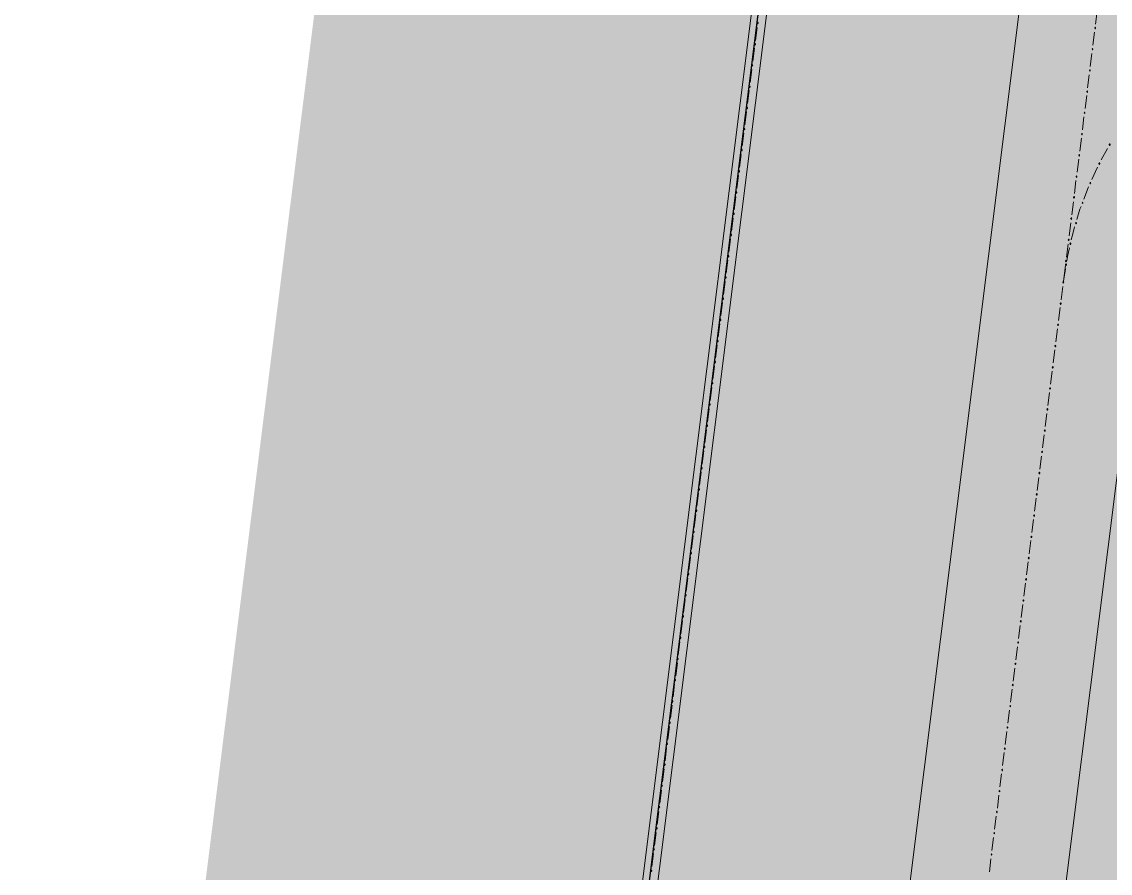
# Model space of a CAD drawing. Header units: metres. Extents: x -4 to 509425, y 7549 to 4732445.
# Drawn here: x 475950.81 to 475971.9, y 4719760.79 to 4719777.3 of the extents above; entities that cross this region are included whole.
import ezdxf

# ---------------------------------------------------------------- set-up
doc = ezdxf.new("R2010")
doc.units = ezdxf.units.M
doc.header["$LTSCALE"] = 0.01
doc.header["$MEASUREMENT"] = 0
doc.layers.get('0').update_dxf_attribs({"lineweight": 0})
for name, color, linetype in [('_SUBESTACIÓN', 1, 'Continuous'), ('NUDO GAROÑA', 211, 'Continuous'), ('SUBESTACION LA VID', 253, 'Continuous')]:
    doc.layers.add(name, color=color, linetype=linetype)

# ---------------------------------------------------------------- blocks, each defined once
blk = doc.blocks.new('A$Cfff6051d')
at = {"layer": 'SUBESTACION LA VID', "transparency": 33554687}
h = blk.add_hatch(color=256, dxfattribs=at)
h.dxf.hatch_style = 2
h.paths.add_polyline_path([(475965.077, 4719777.272), (475965.078, 4719777.28), (475965.069, 4719777.281), (475965.06, 4719777.274), (475965.067, 4719777.264), (475965.076, 4719777.263)])
h = blk.add_hatch(color=256, dxfattribs=at)
h.dxf.hatch_style = 2
h.paths.add_polyline_path([(475971.618, 4719777.177), (475971.619, 4719777.185), (475971.61, 4719777.186), (475971.601, 4719777.179), (475971.608, 4719777.169), (475971.617, 4719777.168)])
h = blk.add_hatch(color=256, dxfattribs=at)
h.dxf.hatch_style = 2
h.paths.add_polyline_path([(475965.025, 4719776.86), (475965.026, 4719776.868), (475965.018, 4719776.869), (475965.008, 4719776.862), (475965.016, 4719776.853), (475965.024, 4719776.852)])
h = blk.add_hatch(color=256, dxfattribs=at)
h.dxf.hatch_style = 2
h.paths.add_polyline_path([(475971.566, 4719776.765), (475971.567, 4719776.774), (475971.559, 4719776.775), (475971.549, 4719776.767), (475971.557, 4719776.758), (475971.565, 4719776.757)])
h = blk.add_hatch(color=256, dxfattribs=at)
h.dxf.hatch_style = 2
h.paths.add_polyline_path([(475964.973, 4719776.448), (475964.974, 4719776.457), (475964.966, 4719776.458), (475964.957, 4719776.45), (475964.964, 4719776.441), (475964.972, 4719776.44)])
h = blk.add_hatch(color=256, dxfattribs=at)
h.dxf.hatch_style = 2
h.paths.add_polyline_path([(475971.514, 4719776.354), (475971.515, 4719776.362), (475971.507, 4719776.363), (475971.498, 4719776.356), (475971.505, 4719776.346), (475971.513, 4719776.345)])
h = blk.add_hatch(color=256, dxfattribs=at)
h.dxf.hatch_style = 2
h.paths.add_polyline_path([(475964.922, 4719776.037), (475964.923, 4719776.045), (475964.914, 4719776.046), (475964.905, 4719776.039), (475964.912, 4719776.029), (475964.921, 4719776.028)])
h = blk.add_hatch(color=256, dxfattribs=at)
h.dxf.hatch_style = 2
h.paths.add_polyline_path([(475971.463, 4719775.942), (475971.464, 4719775.95), (475971.455, 4719775.951), (475971.446, 4719775.944), (475971.453, 4719775.935), (475971.462, 4719775.934)])
h = blk.add_hatch(color=256, dxfattribs=at)
h.dxf.hatch_style = 2
h.paths.add_polyline_path([(475964.87, 4719775.625), (475964.871, 4719775.633), (475964.863, 4719775.635), (475964.853, 4719775.627), (475964.861, 4719775.618), (475964.869, 4719775.617)])
h = blk.add_hatch(color=256, dxfattribs=at)
h.dxf.hatch_style = 2
h.paths.add_polyline_path([(475971.411, 4719775.53), (475971.412, 4719775.539), (475971.404, 4719775.54), (475971.394, 4719775.532), (475971.402, 4719775.523), (475971.41, 4719775.522)])
h = blk.add_hatch(color=256, dxfattribs=at)
h.dxf.hatch_style = 2
h.paths.add_polyline_path([(475964.819, 4719775.213), (475964.82, 4719775.222), (475964.811, 4719775.223), (475964.802, 4719775.216), (475964.809, 4719775.206), (475964.818, 4719775.205)])
h = blk.add_hatch(color=256, dxfattribs=at)
h.dxf.hatch_style = 2
h.paths.add_polyline_path([(475971.36, 4719775.119), (475971.361, 4719775.127), (475971.352, 4719775.128), (475971.343, 4719775.121), (475971.35, 4719775.111), (475971.359, 4719775.11)])
h = blk.add_hatch(color=256, dxfattribs=at)
h.dxf.hatch_style = 2
h.paths.add_polyline_path([(475971.897, 4719774.915), (475971.898, 4719774.923), (475971.89, 4719774.924), (475971.88, 4719774.917), (475971.888, 4719774.907), (475971.896, 4719774.906)])
h = blk.add_hatch(color=256, dxfattribs=at)
h.dxf.hatch_style = 2
h.paths.add_polyline_path([(475964.768, 4719774.81), (475964.769, 4719774.819), (475964.761, 4719774.82), (475964.751, 4719774.812), (475964.759, 4719774.803), (475964.767, 4719774.802)])
h = blk.add_hatch(color=256, dxfattribs=at)
h.dxf.hatch_style = 2
h.paths.add_polyline_path([(475971.308, 4719774.707), (475971.309, 4719774.715), (475971.301, 4719774.717), (475971.291, 4719774.709), (475971.298, 4719774.7), (475971.307, 4719774.699)])
h = blk.add_hatch(color=256, dxfattribs=at)
h.dxf.hatch_style = 2
h.paths.add_polyline_path([(475971.697, 4719774.547), (475971.699, 4719774.556), (475971.69, 4719774.557), (475971.681, 4719774.549), (475971.688, 4719774.54), (475971.696, 4719774.539)])
h = blk.add_hatch(color=256, dxfattribs=at)
h.dxf.hatch_style = 2
h.paths.add_polyline_path([(475964.716, 4719774.399), (475964.717, 4719774.407), (475964.709, 4719774.408), (475964.7, 4719774.401), (475964.707, 4719774.391), (475964.715, 4719774.39)])
h = blk.add_hatch(color=256, dxfattribs=at)
h.dxf.hatch_style = 2
h.paths.add_polyline_path([(475971.256, 4719774.295), (475971.257, 4719774.304), (475971.249, 4719774.305), (475971.24, 4719774.298), (475971.247, 4719774.288), (475971.255, 4719774.287)])
h = blk.add_hatch(color=256, dxfattribs=at)
h.dxf.hatch_style = 2
h.paths.add_polyline_path([(475971.522, 4719774.168), (475971.523, 4719774.177), (475971.515, 4719774.178), (475971.505, 4719774.17), (475971.513, 4719774.161), (475971.521, 4719774.16)])
h = blk.add_hatch(color=256, dxfattribs=at)
h.dxf.hatch_style = 2
h.paths.add_polyline_path([(475964.665, 4719773.987), (475964.666, 4719773.995), (475964.657, 4719773.996), (475964.648, 4719773.989), (475964.655, 4719773.98), (475964.664, 4719773.979)])
h = blk.add_hatch(color=256, dxfattribs=at)
h.dxf.hatch_style = 2
h.paths.add_polyline_path([(475971.206, 4719773.892), (475971.207, 4719773.901), (475971.198, 4719773.902), (475971.189, 4719773.894), (475971.196, 4719773.885), (475971.205, 4719773.884)])
h = blk.add_hatch(color=256, dxfattribs=at)
h.dxf.hatch_style = 2
h.paths.add_polyline_path([(475971.372, 4719773.786), (475971.373, 4719773.795), (475971.364, 4719773.796), (475971.355, 4719773.788), (475971.362, 4719773.779), (475971.371, 4719773.778)])
h = blk.add_hatch(color=256, dxfattribs=at)
h.dxf.hatch_style = 2
h.paths.add_polyline_path([(475964.613, 4719773.575), (475964.614, 4719773.584), (475964.606, 4719773.585), (475964.596, 4719773.578), (475964.604, 4719773.568), (475964.612, 4719773.567)])
h = blk.add_hatch(color=256, dxfattribs=at)
h.dxf.hatch_style = 2
h.paths.add_polyline_path([(475971.154, 4719773.481), (475971.155, 4719773.489), (475971.147, 4719773.49), (475971.137, 4719773.483), (475971.145, 4719773.473), (475971.153, 4719773.472)])
h = blk.add_hatch(color=256, dxfattribs=at)
h.dxf.hatch_style = 2
h.paths.add_polyline_path([(475971.246, 4719773.392), (475971.247, 4719773.401), (475971.238, 4719773.402), (475971.229, 4719773.394), (475971.236, 4719773.385), (475971.244, 4719773.384)])
h = blk.add_hatch(color=256, dxfattribs=at)
h.dxf.hatch_style = 2
h.paths.add_polyline_path([(475964.562, 4719773.164), (475964.563, 4719773.172), (475964.554, 4719773.173), (475964.545, 4719773.166), (475964.552, 4719773.156), (475964.561, 4719773.155)])
h = blk.add_hatch(color=256, dxfattribs=at)
h.dxf.hatch_style = 2
h.paths.add_polyline_path([(475971.103, 4719773.069), (475971.104, 4719773.077), (475971.095, 4719773.078), (475971.086, 4719773.071), (475971.093, 4719773.062), (475971.102, 4719773.061)])
h = blk.add_hatch(color=256, dxfattribs=at)
h.dxf.hatch_style = 2
h.paths.add_polyline_path([(475971.136, 4719772.997), (475971.137, 4719773.005), (475971.129, 4719773.006), (475971.119, 4719772.999), (475971.127, 4719772.989), (475971.135, 4719772.988)])
h = blk.add_hatch(color=256, dxfattribs=at)
h.dxf.hatch_style = 2
h.paths.add_polyline_path([(475964.51, 4719772.752), (475964.511, 4719772.761), (475964.503, 4719772.762), (475964.493, 4719772.754), (475964.501, 4719772.745), (475964.509, 4719772.744)])
h = blk.add_hatch(color=256, dxfattribs=at)
h.dxf.hatch_style = 2
h.paths.add_polyline_path([(475971.051, 4719772.657), (475971.052, 4719772.666), (475971.044, 4719772.667), (475971.034, 4719772.659), (475971.042, 4719772.65), (475971.05, 4719772.649)])
h = blk.add_hatch(color=256, dxfattribs=at)
h.dxf.hatch_style = 2
h.paths.add_polyline_path([(475971.051, 4719772.589), (475971.052, 4719772.598), (475971.044, 4719772.599), (475971.034, 4719772.591), (475971.042, 4719772.582), (475971.05, 4719772.581)])
h = blk.add_hatch(color=256, dxfattribs=at)
h.dxf.hatch_style = 2
h.paths.add_polyline_path([(475964.458, 4719772.341), (475964.459, 4719772.349), (475964.451, 4719772.35), (475964.442, 4719772.343), (475964.449, 4719772.333), (475964.457, 4719772.332)])
h = blk.add_hatch(color=256, dxfattribs=at)
h.dxf.hatch_style = 2
h.paths.add_polyline_path([(475970.999, 4719772.246), (475971, 4719772.254), (475970.992, 4719772.255), (475970.983, 4719772.248), (475970.99, 4719772.238), (475970.998, 4719772.237)])
h = blk.add_hatch(color=256, dxfattribs=at)
h.dxf.hatch_style = 2
h.paths.add_polyline_path([(475964.407, 4719771.929), (475964.408, 4719771.937), (475964.399, 4719771.938), (475964.39, 4719771.931), (475964.397, 4719771.922), (475964.406, 4719771.921)])
h = blk.add_hatch(color=256, dxfattribs=at)
h.dxf.hatch_style = 2
h.paths.add_polyline_path([(475970.948, 4719771.834), (475970.949, 4719771.843), (475970.94, 4719771.844), (475970.931, 4719771.836), (475970.938, 4719771.827), (475970.947, 4719771.826)])
h = blk.add_hatch(color=256, dxfattribs=at)
h.dxf.hatch_style = 2
h.paths.add_polyline_path([(475964.355, 4719771.517), (475964.356, 4719771.526), (475964.348, 4719771.527), (475964.338, 4719771.519), (475964.346, 4719771.51), (475964.354, 4719771.509)])
h = blk.add_hatch(color=256, dxfattribs=at)
h.dxf.hatch_style = 2
h.paths.add_polyline_path([(475970.896, 4719771.423), (475970.897, 4719771.431), (475970.889, 4719771.432), (475970.879, 4719771.425), (475970.887, 4719771.415), (475970.895, 4719771.414)])
h = blk.add_hatch(color=256, dxfattribs=at)
h.dxf.hatch_style = 2
h.paths.add_polyline_path([(475964.304, 4719771.106), (475964.305, 4719771.114), (475964.296, 4719771.115), (475964.287, 4719771.108), (475964.294, 4719771.098), (475964.303, 4719771.097)])
h = blk.add_hatch(color=256, dxfattribs=at)
h.dxf.hatch_style = 2
h.paths.add_polyline_path([(475970.845, 4719771.011), (475970.846, 4719771.019), (475970.837, 4719771.02), (475970.828, 4719771.013), (475970.835, 4719771.004), (475970.844, 4719771.003)])
h = blk.add_hatch(color=256, dxfattribs=at)
h.dxf.hatch_style = 2
h.paths.add_polyline_path([(475964.253, 4719770.702), (475964.254, 4719770.711), (475964.246, 4719770.712), (475964.236, 4719770.705), (475964.244, 4719770.695), (475964.252, 4719770.694)])
h = blk.add_hatch(color=256, dxfattribs=at)
h.dxf.hatch_style = 2
h.paths.add_polyline_path([(475970.793, 4719770.599), (475970.794, 4719770.608), (475970.786, 4719770.609), (475970.776, 4719770.601), (475970.784, 4719770.592), (475970.792, 4719770.591)])
h = blk.add_hatch(color=256, dxfattribs=at)
h.dxf.hatch_style = 2
h.paths.add_polyline_path([(475964.201, 4719770.291), (475964.202, 4719770.299), (475964.194, 4719770.3), (475964.185, 4719770.293), (475964.192, 4719770.284), (475964.2, 4719770.282)])
h = blk.add_hatch(color=256, dxfattribs=at)
h.dxf.hatch_style = 2
h.paths.add_polyline_path([(475970.741, 4719770.188), (475970.742, 4719770.196), (475970.734, 4719770.197), (475970.725, 4719770.19), (475970.732, 4719770.18), (475970.74, 4719770.179)])
h = blk.add_hatch(color=256, dxfattribs=at)
h.dxf.hatch_style = 2
h.paths.add_polyline_path([(475964.15, 4719769.879), (475964.151, 4719769.888), (475964.142, 4719769.889), (475964.133, 4719769.881), (475964.14, 4719769.872), (475964.149, 4719769.871)])
h = blk.add_hatch(color=256, dxfattribs=at)
h.dxf.hatch_style = 2
h.paths.add_polyline_path([(475970.691, 4719769.784), (475970.692, 4719769.793), (475970.683, 4719769.794), (475970.674, 4719769.787), (475970.681, 4719769.777), (475970.69, 4719769.776)])
h = blk.add_hatch(color=256, dxfattribs=at)
h.dxf.hatch_style = 2
h.paths.add_polyline_path([(475964.098, 4719769.468), (475964.099, 4719769.476), (475964.091, 4719769.477), (475964.081, 4719769.47), (475964.089, 4719769.46), (475964.097, 4719769.459)])
h = blk.add_hatch(color=256, dxfattribs=at)
h.dxf.hatch_style = 2
h.paths.add_polyline_path([(475970.639, 4719769.373), (475970.64, 4719769.381), (475970.632, 4719769.382), (475970.622, 4719769.375), (475970.63, 4719769.366), (475970.638, 4719769.364)])
h = blk.add_hatch(color=256, dxfattribs=at)
h.dxf.hatch_style = 2
h.paths.add_polyline_path([(475964.047, 4719769.056), (475964.048, 4719769.064), (475964.039, 4719769.065), (475964.03, 4719769.058), (475964.037, 4719769.049), (475964.046, 4719769.048)])
h = blk.add_hatch(color=256, dxfattribs=at)
h.dxf.hatch_style = 2
h.paths.add_polyline_path([(475970.588, 4719768.961), (475970.589, 4719768.97), (475970.58, 4719768.971), (475970.571, 4719768.963), (475970.578, 4719768.954), (475970.587, 4719768.953)])
h = blk.add_hatch(color=256, dxfattribs=at)
h.dxf.hatch_style = 2
h.paths.add_polyline_path([(475963.995, 4719768.644), (475963.996, 4719768.653), (475963.988, 4719768.654), (475963.978, 4719768.647), (475963.986, 4719768.637), (475963.994, 4719768.636)])
h = blk.add_hatch(color=256, dxfattribs=at)
h.dxf.hatch_style = 2
h.paths.add_polyline_path([(475970.536, 4719768.55), (475970.537, 4719768.558), (475970.529, 4719768.559), (475970.519, 4719768.552), (475970.527, 4719768.542), (475970.535, 4719768.541)])
h = blk.add_hatch(color=256, dxfattribs=at)
h.dxf.hatch_style = 2
h.paths.add_polyline_path([(475963.943, 4719768.233), (475963.944, 4719768.241), (475963.936, 4719768.242), (475963.927, 4719768.235), (475963.934, 4719768.225), (475963.942, 4719768.224)])
h = blk.add_hatch(color=256, dxfattribs=at)
h.dxf.hatch_style = 2
h.paths.add_polyline_path([(475970.484, 4719768.138), (475970.485, 4719768.146), (475970.477, 4719768.147), (475970.468, 4719768.14), (475970.475, 4719768.131), (475970.483, 4719768.13)])
h = blk.add_hatch(color=256, dxfattribs=at)
h.dxf.hatch_style = 2
h.paths.add_polyline_path([(475963.892, 4719767.821), (475963.893, 4719767.83), (475963.884, 4719767.831), (475963.875, 4719767.823), (475963.882, 4719767.814), (475963.891, 4719767.813)])
h = blk.add_hatch(color=256, dxfattribs=at)
h.dxf.hatch_style = 2
h.paths.add_polyline_path([(475970.433, 4719767.726), (475970.434, 4719767.735), (475970.425, 4719767.736), (475970.416, 4719767.728), (475970.423, 4719767.719), (475970.432, 4719767.718)])
h = blk.add_hatch(color=256, dxfattribs=at)
h.dxf.hatch_style = 2
h.paths.add_polyline_path([(475963.84, 4719767.41), (475963.841, 4719767.418), (475963.833, 4719767.419), (475963.823, 4719767.412), (475963.831, 4719767.402), (475963.839, 4719767.401)])
h = blk.add_hatch(color=256, dxfattribs=at)
h.dxf.hatch_style = 2
h.paths.add_polyline_path([(475970.381, 4719767.315), (475970.382, 4719767.323), (475970.374, 4719767.324), (475970.364, 4719767.317), (475970.372, 4719767.307), (475970.38, 4719767.306)])
h = blk.add_hatch(color=256, dxfattribs=at)
h.dxf.hatch_style = 2
h.paths.add_polyline_path([(475963.789, 4719766.998), (475963.79, 4719767.006), (475963.781, 4719767.007), (475963.772, 4719767), (475963.779, 4719766.991), (475963.788, 4719766.99)])
h = blk.add_hatch(color=256, dxfattribs=at)
h.dxf.hatch_style = 2
h.paths.add_polyline_path([(475970.33, 4719766.903), (475970.331, 4719766.912), (475970.322, 4719766.913), (475970.313, 4719766.905), (475970.32, 4719766.896), (475970.329, 4719766.895)])
h = blk.add_hatch(color=256, dxfattribs=at)
h.dxf.hatch_style = 2
h.paths.add_polyline_path([(475963.738, 4719766.595), (475963.739, 4719766.603), (475963.731, 4719766.604), (475963.721, 4719766.597), (475963.729, 4719766.587), (475963.737, 4719766.586)])
h = blk.add_hatch(color=256, dxfattribs=at)
h.dxf.hatch_style = 2
h.paths.add_polyline_path([(475970.278, 4719766.492), (475970.279, 4719766.5), (475970.271, 4719766.501), (475970.261, 4719766.494), (475970.269, 4719766.484), (475970.277, 4719766.483)])
h = blk.add_hatch(color=256, dxfattribs=at)
h.dxf.hatch_style = 2
h.paths.add_polyline_path([(475963.686, 4719766.183), (475963.688, 4719766.192), (475963.679, 4719766.193), (475963.67, 4719766.185), (475963.677, 4719766.176), (475963.685, 4719766.175)])
h = blk.add_hatch(color=256, dxfattribs=at)
h.dxf.hatch_style = 2
h.paths.add_polyline_path([(475970.226, 4719766.08), (475970.227, 4719766.088), (475970.219, 4719766.089), (475970.21, 4719766.082), (475970.217, 4719766.073), (475970.225, 4719766.072)])
h = blk.add_hatch(color=256, dxfattribs=at)
h.dxf.hatch_style = 2
h.paths.add_polyline_path([(475963.635, 4719765.771), (475963.636, 4719765.78), (475963.627, 4719765.781), (475963.618, 4719765.774), (475963.625, 4719765.764), (475963.634, 4719765.763)])
h = blk.add_hatch(color=256, dxfattribs=at)
h.dxf.hatch_style = 2
h.paths.add_polyline_path([(475970.176, 4719765.677), (475970.177, 4719765.685), (475970.168, 4719765.686), (475970.159, 4719765.679), (475970.166, 4719765.669), (475970.175, 4719765.668)])
h = blk.add_hatch(color=256, dxfattribs=at)
h.dxf.hatch_style = 2
h.paths.add_polyline_path([(475963.583, 4719765.36), (475963.584, 4719765.368), (475963.576, 4719765.369), (475963.566, 4719765.362), (475963.574, 4719765.353), (475963.582, 4719765.351)])
h = blk.add_hatch(color=256, dxfattribs=at)
h.dxf.hatch_style = 2
h.paths.add_polyline_path([(475970.124, 4719765.265), (475970.125, 4719765.273), (475970.117, 4719765.275), (475970.107, 4719765.267), (475970.115, 4719765.258), (475970.123, 4719765.257)])
h = blk.add_hatch(color=256, dxfattribs=at)
h.dxf.hatch_style = 2
h.paths.add_polyline_path([(475963.532, 4719764.948), (475963.533, 4719764.957), (475963.524, 4719764.958), (475963.515, 4719764.95), (475963.522, 4719764.941), (475963.531, 4719764.94)])
h = blk.add_hatch(color=256, dxfattribs=at)
h.dxf.hatch_style = 2
h.paths.add_polyline_path([(475970.073, 4719764.853), (475970.074, 4719764.862), (475970.065, 4719764.863), (475970.056, 4719764.856), (475970.063, 4719764.846), (475970.072, 4719764.845)])
h = blk.add_hatch(color=256, dxfattribs=at)
h.dxf.hatch_style = 2
h.paths.add_polyline_path([(475963.48, 4719764.537), (475963.481, 4719764.545), (475963.473, 4719764.546), (475963.463, 4719764.539), (475963.471, 4719764.529), (475963.479, 4719764.528)])
h = blk.add_hatch(color=256, dxfattribs=at)
h.dxf.hatch_style = 2
h.paths.add_polyline_path([(475970.021, 4719764.442), (475970.022, 4719764.45), (475970.014, 4719764.451), (475970.004, 4719764.444), (475970.012, 4719764.435), (475970.02, 4719764.433)])
h = blk.add_hatch(color=256, dxfattribs=at)
h.dxf.hatch_style = 2
h.paths.add_polyline_path([(475963.428, 4719764.125), (475963.429, 4719764.133), (475963.421, 4719764.134), (475963.412, 4719764.127), (475963.419, 4719764.118), (475963.427, 4719764.117)])
h = blk.add_hatch(color=256, dxfattribs=at)
h.dxf.hatch_style = 2
h.paths.add_polyline_path([(475969.969, 4719764.03), (475969.97, 4719764.039), (475969.962, 4719764.04), (475969.953, 4719764.032), (475969.96, 4719764.023), (475969.968, 4719764.022)])
h = blk.add_hatch(color=256, dxfattribs=at)
h.dxf.hatch_style = 2
h.paths.add_polyline_path([(475963.377, 4719763.713), (475963.378, 4719763.722), (475963.369, 4719763.723), (475963.36, 4719763.716), (475963.367, 4719763.706), (475963.376, 4719763.705)])
h = blk.add_hatch(color=256, dxfattribs=at)
h.dxf.hatch_style = 2
h.paths.add_polyline_path([(475969.918, 4719763.619), (475969.919, 4719763.627), (475969.91, 4719763.628), (475969.901, 4719763.621), (475969.908, 4719763.611), (475969.917, 4719763.61)])
h = blk.add_hatch(color=256, dxfattribs=at)
h.dxf.hatch_style = 2
h.paths.add_polyline_path([(475963.325, 4719763.302), (475963.326, 4719763.31), (475963.318, 4719763.311), (475963.308, 4719763.304), (475963.316, 4719763.294), (475963.324, 4719763.293)])
h = blk.add_hatch(color=256, dxfattribs=at)
h.dxf.hatch_style = 2
h.paths.add_polyline_path([(475969.866, 4719763.207), (475969.867, 4719763.215), (475969.859, 4719763.216), (475969.849, 4719763.209), (475969.857, 4719763.2), (475969.865, 4719763.199)])
h = blk.add_hatch(color=256, dxfattribs=at)
h.dxf.hatch_style = 2
h.paths.add_polyline_path([(475963.275, 4719762.899), (475963.276, 4719762.907), (475963.267, 4719762.908), (475963.258, 4719762.901), (475963.265, 4719762.891), (475963.274, 4719762.89)])
h = blk.add_hatch(color=256, dxfattribs=at)
h.dxf.hatch_style = 2
h.paths.add_polyline_path([(475969.815, 4719762.795), (475969.816, 4719762.804), (475969.807, 4719762.805), (475969.798, 4719762.797), (475969.805, 4719762.788), (475969.814, 4719762.787)])
h = blk.add_hatch(color=256, dxfattribs=at)
h.dxf.hatch_style = 2
h.paths.add_polyline_path([(475963.223, 4719762.487), (475963.224, 4719762.495), (475963.216, 4719762.496), (475963.206, 4719762.489), (475963.214, 4719762.48), (475963.222, 4719762.479)])
h = blk.add_hatch(color=256, dxfattribs=at)
h.dxf.hatch_style = 2
h.paths.add_polyline_path([(475969.763, 4719762.384), (475969.764, 4719762.392), (475969.756, 4719762.393), (475969.746, 4719762.386), (475969.754, 4719762.376), (475969.762, 4719762.375)])
h = blk.add_hatch(color=256, dxfattribs=at)
h.dxf.hatch_style = 2
h.paths.add_polyline_path([(475963.171, 4719762.075), (475963.173, 4719762.084), (475963.164, 4719762.085), (475963.155, 4719762.077), (475963.162, 4719762.068), (475963.17, 4719762.067)])
h = blk.add_hatch(color=256, dxfattribs=at)
h.dxf.hatch_style = 2
h.paths.add_polyline_path([(475969.712, 4719761.981), (475969.713, 4719761.989), (475969.705, 4719761.99), (475969.696, 4719761.983), (475969.703, 4719761.973), (475969.711, 4719761.972)])
h = blk.add_hatch(color=256, dxfattribs=at)
h.dxf.hatch_style = 2
h.paths.add_polyline_path([(475963.12, 4719761.664), (475963.121, 4719761.672), (475963.113, 4719761.673), (475963.103, 4719761.666), (475963.11, 4719761.656), (475963.119, 4719761.655)])
h = blk.add_hatch(color=256, dxfattribs=at)
h.dxf.hatch_style = 2
h.paths.add_polyline_path([(475969.661, 4719761.569), (475969.662, 4719761.577), (475969.653, 4719761.578), (475969.644, 4719761.571), (475969.651, 4719761.562), (475969.66, 4719761.561)])
h = blk.add_hatch(color=256, dxfattribs=at)
h.dxf.hatch_style = 2
h.paths.add_polyline_path([(475963.068, 4719761.252), (475963.069, 4719761.261), (475963.061, 4719761.262), (475963.051, 4719761.254), (475963.059, 4719761.245), (475963.067, 4719761.244)])
h = blk.add_hatch(color=256, dxfattribs=at)
h.dxf.hatch_style = 2
h.paths.add_polyline_path([(475969.609, 4719761.157), (475969.61, 4719761.166), (475969.602, 4719761.167), (475969.592, 4719761.159), (475969.6, 4719761.15), (475969.608, 4719761.149)])
h = blk.add_hatch(color=256, dxfattribs=at)
h.dxf.hatch_style = 2
h.paths.add_polyline_path([(475963.017, 4719760.84), (475963.018, 4719760.849), (475963.009, 4719760.85), (475963, 4719760.843), (475963.007, 4719760.833), (475963.016, 4719760.832)])
at = {"layer": 'SUBESTACION LA VID', "lineweight": 15}
for p, q in [((475963.966, 4719728.256), (475971.808, 4719790.813)), ((475971.619, 4719777.253), (475971.65, 4719777.505)), ((475965.026, 4719776.937), (475965.058, 4719777.189)), ((475971.567, 4719776.842), (475971.599, 4719777.094)), ((475964.976, 4719776.533), (475965.007, 4719776.785)), ((475971.515, 4719776.43), (475971.547, 4719776.682)), ((475964.924, 4719776.122), (475964.956, 4719776.374)), ((475971.464, 4719776.019), (475971.495, 4719776.271)), ((475964.872, 4719775.71), (475964.904, 4719775.962)), ((475971.413, 4719775.615), (475971.445, 4719775.867)), ((475964.821, 4719775.299), (475964.852, 4719775.551)), ((475971.362, 4719775.204), (475971.393, 4719775.456)), ((475964.769, 4719774.887), (475964.801, 4719775.139)), ((475971.31, 4719774.792), (475971.342, 4719775.044)), ((475964.718, 4719774.475), (475964.749, 4719774.727)), ((475971.846, 4719774.844), (475971.724, 4719774.621)), ((475971.258, 4719774.381), (475971.29, 4719774.633)), ((475971.654, 4719774.476), (475971.548, 4719774.242)), ((475964.666, 4719774.064), (475964.697, 4719774.316)), ((475971.207, 4719773.969), (475971.238, 4719774.221)), ((475971.479, 4719774.097), (475971.39, 4719773.861)), ((475964.614, 4719773.652), (475964.646, 4719773.904)), ((475971.155, 4719773.557), (475971.187, 4719773.809)), ((475964.563, 4719773.24), (475964.594, 4719773.492)), ((475971.104, 4719773.146), (475971.135, 4719773.398)), ((475964.511, 4719772.829), (475964.543, 4719773.081)), ((475971.052, 4719772.734), (475971.084, 4719772.986)), ((475964.461, 4719772.426), (475964.492, 4719772.678)), ((475971, 4719772.322), (475971.032, 4719772.574)), ((475971.032, 4719772.506), (475970.994, 4719772.272)), ((475964.409, 4719772.014), (475964.441, 4719772.266)), ((475970.949, 4719771.911), (475970.98, 4719772.163)), ((475969.745, 4719750.262), (475972.481, 4719772.086)), ((475964.357, 4719771.602), (475964.389, 4719771.854)), ((475970.898, 4719771.508), (475970.93, 4719771.76)), ((475964.306, 4719771.191), (475964.337, 4719771.443)), ((475970.847, 4719771.096), (475970.878, 4719771.348)), ((475964.254, 4719770.779), (475964.286, 4719771.031)), ((475970.795, 4719770.684), (475970.827, 4719770.936)), ((475964.203, 4719770.368), (475964.234, 4719770.62)), ((475970.743, 4719770.273), (475970.775, 4719770.525)), ((475964.151, 4719769.956), (475964.183, 4719770.208)), ((475970.692, 4719769.861), (475970.723, 4719770.113)), ((475964.099, 4719769.544), (475964.131, 4719769.796)), ((475970.64, 4719769.45), (475970.672, 4719769.702)), ((475964.048, 4719769.133), (475964.079, 4719769.385)), ((475970.589, 4719769.038), (475970.62, 4719769.29)), ((475963.997, 4719768.729), (475964.029, 4719768.981)), ((475970.537, 4719768.626), (475970.569, 4719768.878)), ((475963.946, 4719768.318), (475963.977, 4719768.57)), ((475970.485, 4719768.215), (475970.517, 4719768.467)), ((475963.894, 4719767.906), (475963.926, 4719768.158)), ((475970.435, 4719767.811), (475970.467, 4719768.063)), ((475963.842, 4719767.495), (475963.874, 4719767.747)), ((475970.383, 4719767.4), (475970.415, 4719767.652)), ((475963.791, 4719767.083), (475963.822, 4719767.335)), ((475970.332, 4719766.988), (475970.363, 4719767.24)), ((475963.739, 4719766.671), (475963.771, 4719766.923)), ((475970.28, 4719766.577), (475970.312, 4719766.829)), ((475963.688, 4719766.26), (475963.719, 4719766.512)), ((475970.229, 4719766.165), (475970.26, 4719766.417)), ((475963.636, 4719765.848), (475963.668, 4719766.1)), ((475970.177, 4719765.753), (475970.208, 4719766.005)), ((475963.584, 4719765.437), (475963.616, 4719765.689)), ((475970.125, 4719765.342), (475970.157, 4719765.594)), ((475963.533, 4719765.025), (475963.564, 4719765.277)), ((475970.074, 4719764.93), (475970.105, 4719765.182)), ((475963.482, 4719764.622), (475963.514, 4719764.874)), ((475970.022, 4719764.519), (475970.054, 4719764.771)), ((475963.431, 4719764.21), (475963.462, 4719764.462)), ((475969.97, 4719764.107), (475970.002, 4719764.359)), ((475963.379, 4719763.798), (475963.411, 4719764.05)), ((475969.92, 4719763.704), (475969.952, 4719763.956)), ((475963.327, 4719763.387), (475963.359, 4719763.639)), ((475969.868, 4719763.292), (475969.9, 4719763.544)), ((475963.276, 4719762.975), (475963.307, 4719763.227)), ((475969.817, 4719762.88), (475969.848, 4719763.132)), ((475963.224, 4719762.564), (475963.256, 4719762.816)), ((475969.765, 4719762.469), (475969.797, 4719762.721)), ((475963.173, 4719762.152), (475963.204, 4719762.404)), ((475969.714, 4719762.057), (475969.745, 4719762.309)), ((475963.121, 4719761.74), (475963.153, 4719761.992)), ((475969.662, 4719761.646), (475969.694, 4719761.898)), ((475963.069, 4719761.329), (475963.101, 4719761.581)), ((475969.61, 4719761.234), (475969.642, 4719761.486)), ((475963.019, 4719760.926), (475963.05, 4719761.178)), ((475969.559, 4719760.822), (475969.59, 4719761.074))]:
    blk.add_line(p, q, dxfattribs=at)
for points in [[(475956.756, 4719712.129), (475967.964, 4719801.525), (476089.55, 4719786.282), (476086.094, 4719758.712), (476078.306, 4719696.592), (475956.719, 4719711.835)], [(475957.05, 4719712.092), (475968.22, 4719801.186), (476089.218, 4719786.017), (476085.8, 4719758.749), (476078.049, 4719696.923), (475957.05, 4719712.092)], [(475971.337, 4719773.714), (475971.314, 4719773.665), (475971.255, 4719773.468)], [(475971.211, 4719773.32), (475971.18, 4719773.213), (475971.146, 4719773.072)], [(475971.109, 4719772.915), (475971.071, 4719772.749), (475971.06, 4719772.665)]]:
    blk.add_lwpolyline(points, dxfattribs=at)
at = {"layer": 'SUBESTACION LA VID'}
for points in [[(475965.077, 4719777.272), (475965.078, 4719777.28), (475965.069, 4719777.281), (475965.06, 4719777.274), (475965.067, 4719777.264), (475965.076, 4719777.263)], [(475971.618, 4719777.177), (475971.619, 4719777.185), (475971.61, 4719777.186), (475971.601, 4719777.179), (475971.608, 4719777.169), (475971.617, 4719777.168)], [(475965.025, 4719776.86), (475965.026, 4719776.868), (475965.018, 4719776.869), (475965.008, 4719776.862), (475965.016, 4719776.853), (475965.024, 4719776.852)], [(475971.566, 4719776.765), (475971.567, 4719776.774), (475971.559, 4719776.775), (475971.549, 4719776.767), (475971.557, 4719776.758), (475971.565, 4719776.757)], [(475964.973, 4719776.448), (475964.974, 4719776.457), (475964.966, 4719776.458), (475964.957, 4719776.45), (475964.964, 4719776.441), (475964.972, 4719776.44)], [(475971.514, 4719776.354), (475971.515, 4719776.362), (475971.507, 4719776.363), (475971.498, 4719776.356), (475971.505, 4719776.346), (475971.513, 4719776.345)], [(475964.922, 4719776.037), (475964.923, 4719776.045), (475964.914, 4719776.046), (475964.905, 4719776.039), (475964.912, 4719776.029), (475964.921, 4719776.028)], [(475971.463, 4719775.942), (475971.464, 4719775.95), (475971.455, 4719775.951), (475971.446, 4719775.944), (475971.453, 4719775.935), (475971.462, 4719775.934)], [(475964.87, 4719775.625), (475964.871, 4719775.633), (475964.863, 4719775.635), (475964.853, 4719775.627), (475964.861, 4719775.618), (475964.869, 4719775.617)], [(475971.411, 4719775.53), (475971.412, 4719775.539), (475971.404, 4719775.54), (475971.394, 4719775.532), (475971.402, 4719775.523), (475971.41, 4719775.522)], [(475964.819, 4719775.213), (475964.82, 4719775.222), (475964.811, 4719775.223), (475964.802, 4719775.216), (475964.809, 4719775.206), (475964.818, 4719775.205)], [(475971.36, 4719775.119), (475971.361, 4719775.127), (475971.352, 4719775.128), (475971.343, 4719775.121), (475971.35, 4719775.111), (475971.359, 4719775.11)], [(475971.897, 4719774.915), (475971.898, 4719774.923), (475971.89, 4719774.924), (475971.88, 4719774.917), (475971.888, 4719774.907), (475971.896, 4719774.906)], [(475964.768, 4719774.81), (475964.769, 4719774.819), (475964.761, 4719774.82), (475964.751, 4719774.812), (475964.759, 4719774.803), (475964.767, 4719774.802)], [(475971.308, 4719774.707), (475971.309, 4719774.715), (475971.301, 4719774.717), (475971.291, 4719774.709), (475971.298, 4719774.7), (475971.307, 4719774.699)], [(475971.697, 4719774.547), (475971.699, 4719774.556), (475971.69, 4719774.557), (475971.681, 4719774.549), (475971.688, 4719774.54), (475971.696, 4719774.539)], [(475964.716, 4719774.399), (475964.717, 4719774.407), (475964.709, 4719774.408), (475964.7, 4719774.401), (475964.707, 4719774.391), (475964.715, 4719774.39)], [(475971.256, 4719774.295), (475971.257, 4719774.304), (475971.249, 4719774.305), (475971.24, 4719774.298), (475971.247, 4719774.288), (475971.255, 4719774.287)], [(475971.522, 4719774.168), (475971.523, 4719774.177), (475971.515, 4719774.178), (475971.505, 4719774.17), (475971.513, 4719774.161), (475971.521, 4719774.16)], [(475964.665, 4719773.987), (475964.666, 4719773.995), (475964.657, 4719773.996), (475964.648, 4719773.989), (475964.655, 4719773.98), (475964.664, 4719773.979)], [(475971.206, 4719773.892), (475971.207, 4719773.901), (475971.198, 4719773.902), (475971.189, 4719773.894), (475971.196, 4719773.885), (475971.205, 4719773.884)], [(475971.372, 4719773.786), (475971.373, 4719773.795), (475971.364, 4719773.796), (475971.355, 4719773.788), (475971.362, 4719773.779), (475971.371, 4719773.778)], [(475964.613, 4719773.575), (475964.614, 4719773.584), (475964.606, 4719773.585), (475964.596, 4719773.578), (475964.604, 4719773.568), (475964.612, 4719773.567)], [(475971.154, 4719773.481), (475971.155, 4719773.489), (475971.147, 4719773.49), (475971.137, 4719773.483), (475971.145, 4719773.473), (475971.153, 4719773.472)], [(475971.246, 4719773.392), (475971.247, 4719773.401), (475971.238, 4719773.402), (475971.229, 4719773.394), (475971.236, 4719773.385), (475971.244, 4719773.384)], [(475964.562, 4719773.164), (475964.563, 4719773.172), (475964.554, 4719773.173), (475964.545, 4719773.166), (475964.552, 4719773.156), (475964.561, 4719773.155)], [(475971.103, 4719773.069), (475971.104, 4719773.077), (475971.095, 4719773.078), (475971.086, 4719773.071), (475971.093, 4719773.062), (475971.102, 4719773.061)], [(475971.136, 4719772.997), (475971.137, 4719773.005), (475971.129, 4719773.006), (475971.119, 4719772.999), (475971.127, 4719772.989), (475971.135, 4719772.988)], [(475964.51, 4719772.752), (475964.511, 4719772.761), (475964.503, 4719772.762), (475964.493, 4719772.754), (475964.501, 4719772.745), (475964.509, 4719772.744)], [(475971.051, 4719772.657), (475971.052, 4719772.666), (475971.044, 4719772.667), (475971.034, 4719772.659), (475971.042, 4719772.65), (475971.05, 4719772.649)], [(475971.051, 4719772.589), (475971.052, 4719772.598), (475971.044, 4719772.599), (475971.034, 4719772.591), (475971.042, 4719772.582), (475971.05, 4719772.581)], [(475964.458, 4719772.341), (475964.459, 4719772.349), (475964.451, 4719772.35), (475964.442, 4719772.343), (475964.449, 4719772.333), (475964.457, 4719772.332)], [(475970.999, 4719772.246), (475971, 4719772.254), (475970.992, 4719772.255), (475970.983, 4719772.248), (475970.99, 4719772.238), (475970.998, 4719772.237)], [(475964.407, 4719771.929), (475964.408, 4719771.937), (475964.399, 4719771.938), (475964.39, 4719771.931), (475964.397, 4719771.922), (475964.406, 4719771.921)], [(475970.948, 4719771.834), (475970.949, 4719771.843), (475970.94, 4719771.844), (475970.931, 4719771.836), (475970.938, 4719771.827), (475970.947, 4719771.826)], [(475964.355, 4719771.517), (475964.356, 4719771.526), (475964.348, 4719771.527), (475964.338, 4719771.519), (475964.346, 4719771.51), (475964.354, 4719771.509)], [(475970.896, 4719771.423), (475970.897, 4719771.431), (475970.889, 4719771.432), (475970.879, 4719771.425), (475970.887, 4719771.415), (475970.895, 4719771.414)], [(475964.304, 4719771.106), (475964.305, 4719771.114), (475964.296, 4719771.115), (475964.287, 4719771.108), (475964.294, 4719771.098), (475964.303, 4719771.097)], [(475970.845, 4719771.011), (475970.846, 4719771.019), (475970.837, 4719771.02), (475970.828, 4719771.013), (475970.835, 4719771.004), (475970.844, 4719771.003)], [(475964.253, 4719770.702), (475964.254, 4719770.711), (475964.246, 4719770.712), (475964.236, 4719770.705), (475964.244, 4719770.695), (475964.252, 4719770.694)], [(475970.793, 4719770.599), (475970.794, 4719770.608), (475970.786, 4719770.609), (475970.776, 4719770.601), (475970.784, 4719770.592), (475970.792, 4719770.591)], [(475964.201, 4719770.291), (475964.202, 4719770.299), (475964.194, 4719770.3), (475964.185, 4719770.293), (475964.192, 4719770.284), (475964.2, 4719770.282)], [(475970.741, 4719770.188), (475970.742, 4719770.196), (475970.734, 4719770.197), (475970.725, 4719770.19), (475970.732, 4719770.18), (475970.74, 4719770.179)], [(475964.15, 4719769.879), (475964.151, 4719769.888), (475964.142, 4719769.889), (475964.133, 4719769.881), (475964.14, 4719769.872), (475964.149, 4719769.871)], [(475970.691, 4719769.784), (475970.692, 4719769.793), (475970.683, 4719769.794), (475970.674, 4719769.787), (475970.681, 4719769.777), (475970.69, 4719769.776)], [(475964.098, 4719769.468), (475964.099, 4719769.476), (475964.091, 4719769.477), (475964.081, 4719769.47), (475964.089, 4719769.46), (475964.097, 4719769.459)], [(475970.639, 4719769.373), (475970.64, 4719769.381), (475970.632, 4719769.382), (475970.622, 4719769.375), (475970.63, 4719769.366), (475970.638, 4719769.364)], [(475964.047, 4719769.056), (475964.048, 4719769.064), (475964.039, 4719769.065), (475964.03, 4719769.058), (475964.037, 4719769.049), (475964.046, 4719769.048)], [(475970.588, 4719768.961), (475970.589, 4719768.97), (475970.58, 4719768.971), (475970.571, 4719768.963), (475970.578, 4719768.954), (475970.587, 4719768.953)], [(475963.995, 4719768.644), (475963.996, 4719768.653), (475963.988, 4719768.654), (475963.978, 4719768.647), (475963.986, 4719768.637), (475963.994, 4719768.636)], [(475970.536, 4719768.55), (475970.537, 4719768.558), (475970.529, 4719768.559), (475970.519, 4719768.552), (475970.527, 4719768.542), (475970.535, 4719768.541)], [(475963.943, 4719768.233), (475963.944, 4719768.241), (475963.936, 4719768.242), (475963.927, 4719768.235), (475963.934, 4719768.225), (475963.942, 4719768.224)], [(475970.484, 4719768.138), (475970.485, 4719768.146), (475970.477, 4719768.147), (475970.468, 4719768.14), (475970.475, 4719768.131), (475970.483, 4719768.13)], [(475963.892, 4719767.821), (475963.893, 4719767.83), (475963.884, 4719767.831), (475963.875, 4719767.823), (475963.882, 4719767.814), (475963.891, 4719767.813)], [(475970.433, 4719767.726), (475970.434, 4719767.735), (475970.425, 4719767.736), (475970.416, 4719767.728), (475970.423, 4719767.719), (475970.432, 4719767.718)], [(475963.84, 4719767.41), (475963.841, 4719767.418), (475963.833, 4719767.419), (475963.823, 4719767.412), (475963.831, 4719767.402), (475963.839, 4719767.401)], [(475970.381, 4719767.315), (475970.382, 4719767.323), (475970.374, 4719767.324), (475970.364, 4719767.317), (475970.372, 4719767.307), (475970.38, 4719767.306)], [(475963.789, 4719766.998), (475963.79, 4719767.006), (475963.781, 4719767.007), (475963.772, 4719767), (475963.779, 4719766.991), (475963.788, 4719766.99)], [(475970.33, 4719766.903), (475970.331, 4719766.912), (475970.322, 4719766.913), (475970.313, 4719766.905), (475970.32, 4719766.896), (475970.329, 4719766.895)], [(475963.738, 4719766.595), (475963.739, 4719766.603), (475963.731, 4719766.604), (475963.721, 4719766.597), (475963.729, 4719766.587), (475963.737, 4719766.586)], [(475970.278, 4719766.492), (475970.279, 4719766.5), (475970.271, 4719766.501), (475970.261, 4719766.494), (475970.269, 4719766.484), (475970.277, 4719766.483)], [(475963.686, 4719766.183), (475963.688, 4719766.192), (475963.679, 4719766.193), (475963.67, 4719766.185), (475963.677, 4719766.176), (475963.685, 4719766.175)], [(475970.226, 4719766.08), (475970.227, 4719766.088), (475970.219, 4719766.089), (475970.21, 4719766.082), (475970.217, 4719766.073), (475970.225, 4719766.072)], [(475963.635, 4719765.771), (475963.636, 4719765.78), (475963.627, 4719765.781), (475963.618, 4719765.774), (475963.625, 4719765.764), (475963.634, 4719765.763)], [(475970.176, 4719765.677), (475970.177, 4719765.685), (475970.168, 4719765.686), (475970.159, 4719765.679), (475970.166, 4719765.669), (475970.175, 4719765.668)], [(475963.583, 4719765.36), (475963.584, 4719765.368), (475963.576, 4719765.369), (475963.566, 4719765.362), (475963.574, 4719765.353), (475963.582, 4719765.351)], [(475970.124, 4719765.265), (475970.125, 4719765.273), (475970.117, 4719765.275), (475970.107, 4719765.267), (475970.115, 4719765.258), (475970.123, 4719765.257)], [(475963.532, 4719764.948), (475963.533, 4719764.957), (475963.524, 4719764.958), (475963.515, 4719764.95), (475963.522, 4719764.941), (475963.531, 4719764.94)], [(475970.073, 4719764.853), (475970.074, 4719764.862), (475970.065, 4719764.863), (475970.056, 4719764.856), (475970.063, 4719764.846), (475970.072, 4719764.845)], [(475963.48, 4719764.537), (475963.481, 4719764.545), (475963.473, 4719764.546), (475963.463, 4719764.539), (475963.471, 4719764.529), (475963.479, 4719764.528)], [(475970.021, 4719764.442), (475970.022, 4719764.45), (475970.014, 4719764.451), (475970.004, 4719764.444), (475970.012, 4719764.435), (475970.02, 4719764.433)], [(475963.428, 4719764.125), (475963.429, 4719764.133), (475963.421, 4719764.134), (475963.412, 4719764.127), (475963.419, 4719764.118), (475963.427, 4719764.117)], [(475969.969, 4719764.03), (475969.97, 4719764.039), (475969.962, 4719764.04), (475969.953, 4719764.032), (475969.96, 4719764.023), (475969.968, 4719764.022)], [(475963.377, 4719763.713), (475963.378, 4719763.722), (475963.369, 4719763.723), (475963.36, 4719763.716), (475963.367, 4719763.706), (475963.376, 4719763.705)], [(475969.918, 4719763.619), (475969.919, 4719763.627), (475969.91, 4719763.628), (475969.901, 4719763.621), (475969.908, 4719763.611), (475969.917, 4719763.61)], [(475963.325, 4719763.302), (475963.326, 4719763.31), (475963.318, 4719763.311), (475963.308, 4719763.304), (475963.316, 4719763.294), (475963.324, 4719763.293)], [(475969.866, 4719763.207), (475969.867, 4719763.215), (475969.859, 4719763.216), (475969.849, 4719763.209), (475969.857, 4719763.2), (475969.865, 4719763.199)], [(475963.275, 4719762.899), (475963.276, 4719762.907), (475963.267, 4719762.908), (475963.258, 4719762.901), (475963.265, 4719762.891), (475963.274, 4719762.89)], [(475969.815, 4719762.795), (475969.816, 4719762.804), (475969.807, 4719762.805), (475969.798, 4719762.797), (475969.805, 4719762.788), (475969.814, 4719762.787)], [(475963.223, 4719762.487), (475963.224, 4719762.495), (475963.216, 4719762.496), (475963.206, 4719762.489), (475963.214, 4719762.48), (475963.222, 4719762.479)], [(475969.763, 4719762.384), (475969.764, 4719762.392), (475969.756, 4719762.393), (475969.746, 4719762.386), (475969.754, 4719762.376), (475969.762, 4719762.375)], [(475963.171, 4719762.075), (475963.173, 4719762.084), (475963.164, 4719762.085), (475963.155, 4719762.077), (475963.162, 4719762.068), (475963.17, 4719762.067)], [(475969.712, 4719761.981), (475969.713, 4719761.989), (475969.705, 4719761.99), (475969.696, 4719761.983), (475969.703, 4719761.973), (475969.711, 4719761.972)], [(475963.12, 4719761.664), (475963.121, 4719761.672), (475963.113, 4719761.673), (475963.103, 4719761.666), (475963.11, 4719761.656), (475963.119, 4719761.655)], [(475969.661, 4719761.569), (475969.662, 4719761.577), (475969.653, 4719761.578), (475969.644, 4719761.571), (475969.651, 4719761.562), (475969.66, 4719761.561)], [(475963.068, 4719761.252), (475963.069, 4719761.261), (475963.061, 4719761.262), (475963.051, 4719761.254), (475963.059, 4719761.245), (475963.067, 4719761.244)], [(475969.609, 4719761.157), (475969.61, 4719761.166), (475969.602, 4719761.167), (475969.592, 4719761.159), (475969.6, 4719761.15), (475969.608, 4719761.149)], [(475963.017, 4719760.84), (475963.018, 4719760.849), (475963.009, 4719760.85), (475963, 4719760.843), (475963.007, 4719760.833), (475963.016, 4719760.832)]]:
    blk.add_lwpolyline(points, close=True, dxfattribs=at)
at = {"layer": 'SUBESTACION LA VID', "lineweight": 0}
for points in [[(475965.077, 4719777.272), (475965.078, 4719777.28), (475965.069, 4719777.281), (475965.06, 4719777.274), (475965.067, 4719777.264), (475965.076, 4719777.263)], [(475971.618, 4719777.177), (475971.619, 4719777.185), (475971.61, 4719777.186), (475971.601, 4719777.179), (475971.608, 4719777.169), (475971.617, 4719777.168)], [(475965.025, 4719776.86), (475965.026, 4719776.868), (475965.018, 4719776.869), (475965.008, 4719776.862), (475965.016, 4719776.853), (475965.024, 4719776.852)], [(475971.566, 4719776.765), (475971.567, 4719776.774), (475971.559, 4719776.775), (475971.549, 4719776.767), (475971.557, 4719776.758), (475971.565, 4719776.757)], [(475964.973, 4719776.448), (475964.974, 4719776.457), (475964.966, 4719776.458), (475964.957, 4719776.45), (475964.964, 4719776.441), (475964.972, 4719776.44)], [(475971.514, 4719776.354), (475971.515, 4719776.362), (475971.507, 4719776.363), (475971.498, 4719776.356), (475971.505, 4719776.346), (475971.513, 4719776.345)], [(475964.922, 4719776.037), (475964.923, 4719776.045), (475964.914, 4719776.046), (475964.905, 4719776.039), (475964.912, 4719776.029), (475964.921, 4719776.028)], [(475971.463, 4719775.942), (475971.464, 4719775.95), (475971.455, 4719775.951), (475971.446, 4719775.944), (475971.453, 4719775.935), (475971.462, 4719775.934)], [(475964.87, 4719775.625), (475964.871, 4719775.633), (475964.863, 4719775.635), (475964.853, 4719775.627), (475964.861, 4719775.618), (475964.869, 4719775.617)], [(475971.411, 4719775.53), (475971.412, 4719775.539), (475971.404, 4719775.54), (475971.394, 4719775.532), (475971.402, 4719775.523), (475971.41, 4719775.522)], [(475964.819, 4719775.213), (475964.82, 4719775.222), (475964.811, 4719775.223), (475964.802, 4719775.216), (475964.809, 4719775.206), (475964.818, 4719775.205)], [(475971.36, 4719775.119), (475971.361, 4719775.127), (475971.352, 4719775.128), (475971.343, 4719775.121), (475971.35, 4719775.111), (475971.359, 4719775.11)], [(475971.897, 4719774.915), (475971.898, 4719774.923), (475971.89, 4719774.924), (475971.88, 4719774.917), (475971.888, 4719774.907), (475971.896, 4719774.906)], [(475964.768, 4719774.81), (475964.769, 4719774.819), (475964.761, 4719774.82), (475964.751, 4719774.812), (475964.759, 4719774.803), (475964.767, 4719774.802)], [(475971.308, 4719774.707), (475971.309, 4719774.715), (475971.301, 4719774.717), (475971.291, 4719774.709), (475971.298, 4719774.7), (475971.307, 4719774.699)], [(475971.697, 4719774.547), (475971.699, 4719774.556), (475971.69, 4719774.557), (475971.681, 4719774.549), (475971.688, 4719774.54), (475971.696, 4719774.539)], [(475964.716, 4719774.399), (475964.717, 4719774.407), (475964.709, 4719774.408), (475964.7, 4719774.401), (475964.707, 4719774.391), (475964.715, 4719774.39)], [(475971.256, 4719774.295), (475971.257, 4719774.304), (475971.249, 4719774.305), (475971.24, 4719774.298), (475971.247, 4719774.288), (475971.255, 4719774.287)], [(475971.522, 4719774.168), (475971.523, 4719774.177), (475971.515, 4719774.178), (475971.505, 4719774.17), (475971.513, 4719774.161), (475971.521, 4719774.16)], [(475964.665, 4719773.987), (475964.666, 4719773.995), (475964.657, 4719773.996), (475964.648, 4719773.989), (475964.655, 4719773.98), (475964.664, 4719773.979)], [(475971.206, 4719773.892), (475971.207, 4719773.901), (475971.198, 4719773.902), (475971.189, 4719773.894), (475971.196, 4719773.885), (475971.205, 4719773.884)], [(475971.372, 4719773.786), (475971.373, 4719773.795), (475971.364, 4719773.796), (475971.355, 4719773.788), (475971.362, 4719773.779), (475971.371, 4719773.778)], [(475964.613, 4719773.575), (475964.614, 4719773.584), (475964.606, 4719773.585), (475964.596, 4719773.578), (475964.604, 4719773.568), (475964.612, 4719773.567)], [(475971.154, 4719773.481), (475971.155, 4719773.489), (475971.147, 4719773.49), (475971.137, 4719773.483), (475971.145, 4719773.473), (475971.153, 4719773.472)], [(475971.246, 4719773.392), (475971.247, 4719773.401), (475971.238, 4719773.402), (475971.229, 4719773.394), (475971.236, 4719773.385), (475971.244, 4719773.384)], [(475964.562, 4719773.164), (475964.563, 4719773.172), (475964.554, 4719773.173), (475964.545, 4719773.166), (475964.552, 4719773.156), (475964.561, 4719773.155)], [(475971.103, 4719773.069), (475971.104, 4719773.077), (475971.095, 4719773.078), (475971.086, 4719773.071), (475971.093, 4719773.062), (475971.102, 4719773.061)], [(475971.136, 4719772.997), (475971.137, 4719773.005), (475971.129, 4719773.006), (475971.119, 4719772.999), (475971.127, 4719772.989), (475971.135, 4719772.988)], [(475964.51, 4719772.752), (475964.511, 4719772.761), (475964.503, 4719772.762), (475964.493, 4719772.754), (475964.501, 4719772.745), (475964.509, 4719772.744)], [(475971.051, 4719772.657), (475971.052, 4719772.666), (475971.044, 4719772.667), (475971.034, 4719772.659), (475971.042, 4719772.65), (475971.05, 4719772.649)], [(475971.051, 4719772.589), (475971.052, 4719772.598), (475971.044, 4719772.599), (475971.034, 4719772.591), (475971.042, 4719772.582), (475971.05, 4719772.581)], [(475964.458, 4719772.341), (475964.459, 4719772.349), (475964.451, 4719772.35), (475964.442, 4719772.343), (475964.449, 4719772.333), (475964.457, 4719772.332)], [(475970.999, 4719772.246), (475971, 4719772.254), (475970.992, 4719772.255), (475970.983, 4719772.248), (475970.99, 4719772.238), (475970.998, 4719772.237)], [(475964.407, 4719771.929), (475964.408, 4719771.937), (475964.399, 4719771.938), (475964.39, 4719771.931), (475964.397, 4719771.922), (475964.406, 4719771.921)], [(475970.948, 4719771.834), (475970.949, 4719771.843), (475970.94, 4719771.844), (475970.931, 4719771.836), (475970.938, 4719771.827), (475970.947, 4719771.826)], [(475964.355, 4719771.517), (475964.356, 4719771.526), (475964.348, 4719771.527), (475964.338, 4719771.519), (475964.346, 4719771.51), (475964.354, 4719771.509)], [(475970.896, 4719771.423), (475970.897, 4719771.431), (475970.889, 4719771.432), (475970.879, 4719771.425), (475970.887, 4719771.415), (475970.895, 4719771.414)], [(475964.304, 4719771.106), (475964.305, 4719771.114), (475964.296, 4719771.115), (475964.287, 4719771.108), (475964.294, 4719771.098), (475964.303, 4719771.097)], [(475970.845, 4719771.011), (475970.846, 4719771.019), (475970.837, 4719771.02), (475970.828, 4719771.013), (475970.835, 4719771.004), (475970.844, 4719771.003)], [(475964.253, 4719770.702), (475964.254, 4719770.711), (475964.246, 4719770.712), (475964.236, 4719770.705), (475964.244, 4719770.695), (475964.252, 4719770.694)], [(475970.793, 4719770.599), (475970.794, 4719770.608), (475970.786, 4719770.609), (475970.776, 4719770.601), (475970.784, 4719770.592), (475970.792, 4719770.591)], [(475964.201, 4719770.291), (475964.202, 4719770.299), (475964.194, 4719770.3), (475964.185, 4719770.293), (475964.192, 4719770.284), (475964.2, 4719770.282)], [(475970.741, 4719770.188), (475970.742, 4719770.196), (475970.734, 4719770.197), (475970.725, 4719770.19), (475970.732, 4719770.18), (475970.74, 4719770.179)], [(475964.15, 4719769.879), (475964.151, 4719769.888), (475964.142, 4719769.889), (475964.133, 4719769.881), (475964.14, 4719769.872), (475964.149, 4719769.871)], [(475970.691, 4719769.784), (475970.692, 4719769.793), (475970.683, 4719769.794), (475970.674, 4719769.787), (475970.681, 4719769.777), (475970.69, 4719769.776)], [(475964.098, 4719769.468), (475964.099, 4719769.476), (475964.091, 4719769.477), (475964.081, 4719769.47), (475964.089, 4719769.46), (475964.097, 4719769.459)], [(475970.639, 4719769.373), (475970.64, 4719769.381), (475970.632, 4719769.382), (475970.622, 4719769.375), (475970.63, 4719769.366), (475970.638, 4719769.364)], [(475964.047, 4719769.056), (475964.048, 4719769.064), (475964.039, 4719769.065), (475964.03, 4719769.058), (475964.037, 4719769.049), (475964.046, 4719769.048)], [(475970.588, 4719768.961), (475970.589, 4719768.97), (475970.58, 4719768.971), (475970.571, 4719768.963), (475970.578, 4719768.954), (475970.587, 4719768.953)], [(475963.995, 4719768.644), (475963.996, 4719768.653), (475963.988, 4719768.654), (475963.978, 4719768.647), (475963.986, 4719768.637), (475963.994, 4719768.636)], [(475970.536, 4719768.55), (475970.537, 4719768.558), (475970.529, 4719768.559), (475970.519, 4719768.552), (475970.527, 4719768.542), (475970.535, 4719768.541)], [(475963.943, 4719768.233), (475963.944, 4719768.241), (475963.936, 4719768.242), (475963.927, 4719768.235), (475963.934, 4719768.225), (475963.942, 4719768.224)], [(475970.484, 4719768.138), (475970.485, 4719768.146), (475970.477, 4719768.147), (475970.468, 4719768.14), (475970.475, 4719768.131), (475970.483, 4719768.13)], [(475963.892, 4719767.821), (475963.893, 4719767.83), (475963.884, 4719767.831), (475963.875, 4719767.823), (475963.882, 4719767.814), (475963.891, 4719767.813)], [(475970.433, 4719767.726), (475970.434, 4719767.735), (475970.425, 4719767.736), (475970.416, 4719767.728), (475970.423, 4719767.719), (475970.432, 4719767.718)], [(475963.84, 4719767.41), (475963.841, 4719767.418), (475963.833, 4719767.419), (475963.823, 4719767.412), (475963.831, 4719767.402), (475963.839, 4719767.401)], [(475970.381, 4719767.315), (475970.382, 4719767.323), (475970.374, 4719767.324), (475970.364, 4719767.317), (475970.372, 4719767.307), (475970.38, 4719767.306)], [(475963.789, 4719766.998), (475963.79, 4719767.006), (475963.781, 4719767.007), (475963.772, 4719767), (475963.779, 4719766.991), (475963.788, 4719766.99)], [(475970.33, 4719766.903), (475970.331, 4719766.912), (475970.322, 4719766.913), (475970.313, 4719766.905), (475970.32, 4719766.896), (475970.329, 4719766.895)], [(475963.738, 4719766.595), (475963.739, 4719766.603), (475963.731, 4719766.604), (475963.721, 4719766.597), (475963.729, 4719766.587), (475963.737, 4719766.586)], [(475970.278, 4719766.492), (475970.279, 4719766.5), (475970.271, 4719766.501), (475970.261, 4719766.494), (475970.269, 4719766.484), (475970.277, 4719766.483)], [(475963.686, 4719766.183), (475963.688, 4719766.192), (475963.679, 4719766.193), (475963.67, 4719766.185), (475963.677, 4719766.176), (475963.685, 4719766.175)], [(475970.226, 4719766.08), (475970.227, 4719766.088), (475970.219, 4719766.089), (475970.21, 4719766.082), (475970.217, 4719766.073), (475970.225, 4719766.072)], [(475963.635, 4719765.771), (475963.636, 4719765.78), (475963.627, 4719765.781), (475963.618, 4719765.774), (475963.625, 4719765.764), (475963.634, 4719765.763)], [(475970.176, 4719765.677), (475970.177, 4719765.685), (475970.168, 4719765.686), (475970.159, 4719765.679), (475970.166, 4719765.669), (475970.175, 4719765.668)], [(475963.583, 4719765.36), (475963.584, 4719765.368), (475963.576, 4719765.369), (475963.566, 4719765.362), (475963.574, 4719765.353), (475963.582, 4719765.351)], [(475970.124, 4719765.265), (475970.125, 4719765.273), (475970.117, 4719765.275), (475970.107, 4719765.267), (475970.115, 4719765.258), (475970.123, 4719765.257)], [(475963.532, 4719764.948), (475963.533, 4719764.957), (475963.524, 4719764.958), (475963.515, 4719764.95), (475963.522, 4719764.941), (475963.531, 4719764.94)], [(475970.073, 4719764.853), (475970.074, 4719764.862), (475970.065, 4719764.863), (475970.056, 4719764.856), (475970.063, 4719764.846), (475970.072, 4719764.845)], [(475963.48, 4719764.537), (475963.481, 4719764.545), (475963.473, 4719764.546), (475963.463, 4719764.539), (475963.471, 4719764.529), (475963.479, 4719764.528)], [(475970.021, 4719764.442), (475970.022, 4719764.45), (475970.014, 4719764.451), (475970.004, 4719764.444), (475970.012, 4719764.435), (475970.02, 4719764.433)], [(475963.428, 4719764.125), (475963.429, 4719764.133), (475963.421, 4719764.134), (475963.412, 4719764.127), (475963.419, 4719764.118), (475963.427, 4719764.117)], [(475969.969, 4719764.03), (475969.97, 4719764.039), (475969.962, 4719764.04), (475969.953, 4719764.032), (475969.96, 4719764.023), (475969.968, 4719764.022)], [(475963.377, 4719763.713), (475963.378, 4719763.722), (475963.369, 4719763.723), (475963.36, 4719763.716), (475963.367, 4719763.706), (475963.376, 4719763.705)], [(475969.918, 4719763.619), (475969.919, 4719763.627), (475969.91, 4719763.628), (475969.901, 4719763.621), (475969.908, 4719763.611), (475969.917, 4719763.61)], [(475963.325, 4719763.302), (475963.326, 4719763.31), (475963.318, 4719763.311), (475963.308, 4719763.304), (475963.316, 4719763.294), (475963.324, 4719763.293)], [(475969.866, 4719763.207), (475969.867, 4719763.215), (475969.859, 4719763.216), (475969.849, 4719763.209), (475969.857, 4719763.2), (475969.865, 4719763.199)], [(475963.275, 4719762.899), (475963.276, 4719762.907), (475963.267, 4719762.908), (475963.258, 4719762.901), (475963.265, 4719762.891), (475963.274, 4719762.89)], [(475969.815, 4719762.795), (475969.816, 4719762.804), (475969.807, 4719762.805), (475969.798, 4719762.797), (475969.805, 4719762.788), (475969.814, 4719762.787)], [(475963.223, 4719762.487), (475963.224, 4719762.495), (475963.216, 4719762.496), (475963.206, 4719762.489), (475963.214, 4719762.48), (475963.222, 4719762.479)], [(475969.763, 4719762.384), (475969.764, 4719762.392), (475969.756, 4719762.393), (475969.746, 4719762.386), (475969.754, 4719762.376), (475969.762, 4719762.375)], [(475963.171, 4719762.075), (475963.173, 4719762.084), (475963.164, 4719762.085), (475963.155, 4719762.077), (475963.162, 4719762.068), (475963.17, 4719762.067)], [(475969.712, 4719761.981), (475969.713, 4719761.989), (475969.705, 4719761.99), (475969.696, 4719761.983), (475969.703, 4719761.973), (475969.711, 4719761.972)], [(475963.12, 4719761.664), (475963.121, 4719761.672), (475963.113, 4719761.673), (475963.103, 4719761.666), (475963.11, 4719761.656), (475963.119, 4719761.655)], [(475969.661, 4719761.569), (475969.662, 4719761.577), (475969.653, 4719761.578), (475969.644, 4719761.571), (475969.651, 4719761.562), (475969.66, 4719761.561)], [(475963.068, 4719761.252), (475963.069, 4719761.261), (475963.061, 4719761.262), (475963.051, 4719761.254), (475963.059, 4719761.245), (475963.067, 4719761.244)], [(475969.609, 4719761.157), (475969.61, 4719761.166), (475969.602, 4719761.167), (475969.592, 4719761.159), (475969.6, 4719761.15), (475969.608, 4719761.149)], [(475963.017, 4719760.84), (475963.018, 4719760.849), (475963.009, 4719760.85), (475963, 4719760.843), (475963.007, 4719760.833), (475963.016, 4719760.832)]]:
    blk.add_lwpolyline(points, close=True, dxfattribs=at)

msp = doc.modelspace()

# ---------------------------------------------------------------- hatches: boundary and pattern name
at = {"layer": '_SUBESTACIÓN', "transparency": 33554559}
h = msp.add_hatch(color=1, dxfattribs=at)
h.dxf.hatch_style = 1
h.paths.add_polyline_path([(475968.64, 4719805.825), (476089.939, 4719790.615), (476078.169, 4719696.74), (475956.869, 4719711.95)])

# ---------------------------------------------------------------- linework, layer by layer
at = {"layer": '_SUBESTACIÓN', "color": 1}
msp.add_lwpolyline([(475959.371, 4719731.906), (475968.64, 4719805.825)], dxfattribs=at)
at = {"layer": 'NUDO GAROÑA', "color": 1, "const_width": 10}
for points in [[(475959.381, 4719731.906), (475968.088, 4719801.356)], [(475955.812, 4719731.929), (475962.313, 4719783.788)]]:
    msp.add_lwpolyline(points, dxfattribs=at)

# ---------------------------------------------------------------- block references
at = {"linetype": 'Continuous'}
msp.add_blockref('A$Cfff6051d', (0, 0), dxfattribs=at)

doc.saveas('drawing.dxf')
